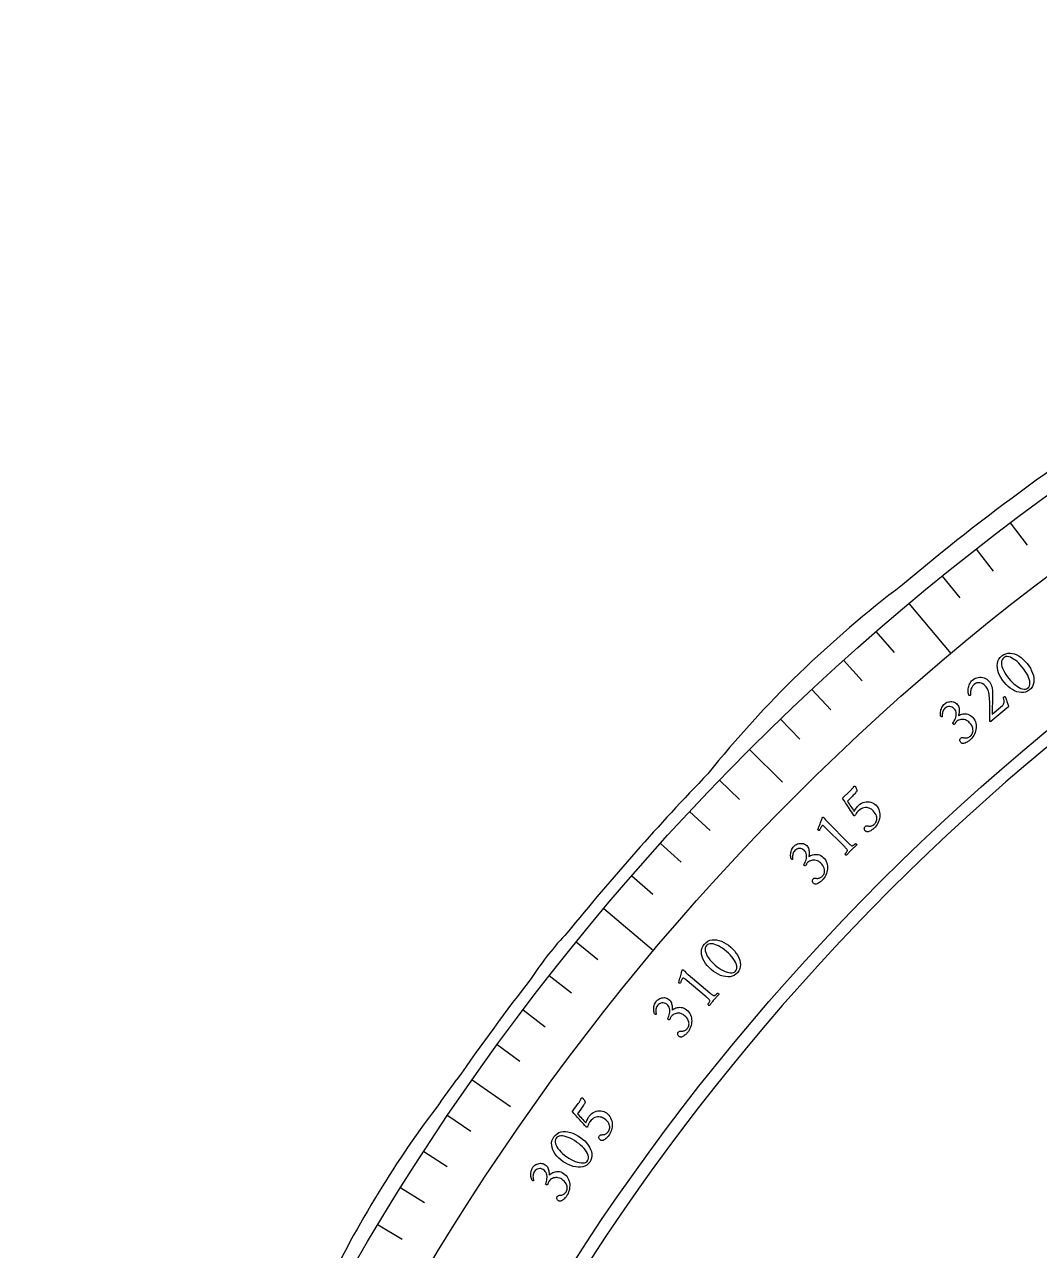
# Model space of a CAD drawing. Header units: millimetres. Extents: x -78 to 78, y -78 to 97.
# Drawn here: x -77.6 to -45.79, y 39.16 to 77.6 of the extents above; entities that cross this region are included whole.
import ezdxf

# ---------------------------------------------------------------- set-up
doc = ezdxf.new("R2010")
doc.units = ezdxf.units.MM
for name, color, linetype in [('CUT_INNER', 6, 'Continuous'), ('CUT_OUTER', 1, 'Continuous'), ('ENGRAVE', 7, 'Continuous'), ('ENGRAVE_FINE', 8, 'Continuous'), ('TEXT', 5, 'Continuous')]:
    doc.layers.add(name, color=color, linetype=linetype)

msp = doc.modelspace()

# ---------------------------------------------------------------- linework, layer by layer
at = {"layer": 'CUT_INNER'}
msp.add_arc((0.0001, -0.0002), 71.3699, 92.272579, 352.617363, dxfattribs=at)
at = {"layer": 'CUT_OUTER'}
msp.add_lwpolyline([(-64.5478, 43.8266), (-64.1507, 44.3693), (-64.046, 44.5209)], dxfattribs=at)
for centre, radius, start, end in [((-5.6789, 7.5871), 68.7144, 121.891587, 130.255719), ((-29.3209, 32.5361), 34.4502, 127.05957, 141.23297), ((-0.0532, 0.0463), 77.9295, 136.074867, 140.968677), ((-53.5251, 42.3886), 9.7589, 136.37229, 146.89272), ((-0.3647, 0.2602), 77.552, 142.268563, 145.199374), ((-38.6958, 23.9388), 32.6167, 142.42901, 154.67201)]:
    msp.add_arc(centre, radius, start, end, dxfattribs=at)
at = {"layer": 'ENGRAVE'}
for points in [[(-49.8817, 59.4467), (-48.5691, 57.8824)], [(-54.873, 54.873), (-53.8417, 53.8417)], [(-59.4467, 49.8817), (-57.8824, 48.5691)], [(-63.568, 44.5108), (-62.3732, 43.6742)]]:
    msp.add_lwpolyline(points, dxfattribs=at)
for radius in [77.6022, 75.5602, 71.7678]:
    msp.add_circle((0, 0), radius, dxfattribs=at)
at = {"layer": 'ENGRAVE_FINE'}
for points in [[(-46.7022, 61.9759), (-46.1755, 61.2769)], [(-47.7767, 61.1514), (-47.2379, 60.4617)], [(-48.8366, 60.3082), (-48.2859, 59.6281)], [(-50.9116, 58.5671), (-50.3375, 57.9066)], [(-51.926, 57.6697), (-51.3404, 57.0193)], [(-52.9246, 56.7547), (-52.3277, 56.1146)], [(-53.907, 55.8224), (-53.2991, 55.1928)], [(-55.8224, 53.907), (-55.1928, 53.2991)], [(-56.7547, 52.9246), (-56.1146, 52.3277)], [(-57.6697, 51.926), (-57.0193, 51.3404)], [(-58.5671, 50.9116), (-57.9066, 50.3375)], [(-60.3082, 48.8366), (-59.6281, 48.2859)], [(-61.1514, 47.7767), (-60.4617, 47.2379)], [(-61.9759, 46.7022), (-61.2769, 46.1755)], [(-62.7815, 45.6134), (-62.0735, 45.099)], [(-64.3351, 43.3946), (-63.6096, 42.9052)], [(-65.0827, 42.2652), (-64.3487, 41.7885)], [(-65.8104, 41.1229), (-65.0682, 40.6591)], [(-66.5181, 39.9681), (-65.7679, 39.5173)]]:
    msp.add_lwpolyline(points, dxfattribs=at)
at = {"layer": 'TEXT'}
for points in [[(-46.967, 57.802), (-46.9064, 57.8436), (-46.843, 57.8724), (-46.7768, 57.8882), (-46.708, 57.891), (-46.6378, 57.8824), (-46.5676, 57.8637), (-46.4976, 57.8348), (-46.4277, 57.796), (-46.3594, 57.7485), (-46.294, 57.6939), (-46.2316, 57.6322), (-46.1721, 57.5634), (-46.1179, 57.4904), (-46.0713, 57.4159), (-46.0324, 57.3401), (-46.001, 57.263), (-45.9781, 57.1862), (-45.9648, 57.1115), (-45.9609, 57.039), (-45.9665, 56.9686), (-45.9827, 56.9022), (-46.0106, 56.8415), (-46.0503, 56.7864), (-46.1017, 56.7371), (-46.159, 56.6981), (-46.2201, 56.6713), (-46.2849, 56.6567), (-46.3534, 56.6543), (-46.4239, 56.6628), (-46.4945, 56.6811), (-46.5652, 56.7091), (-46.6361, 56.7469), (-46.7056, 56.7931), (-46.7721, 56.8465), (-46.8356, 56.9072), (-46.896, 56.9752), (-46.9511, 57.0475), (-46.9986, 57.1214), (-47.0384, 57.1967), (-47.0705, 57.2737), (-47.0938, 57.3504), (-47.1073, 57.4252), (-47.1109, 57.498), (-47.1045, 57.5688), (-47.0874, 57.6358), (-47.0588, 57.697), (-47.0186, 57.7524), (-46.967, 57.802)], [(-46.9089, 57.748), (-46.9395, 57.7165), (-46.9612, 57.6791), (-46.974, 57.6357), (-46.9779, 57.5864), (-46.9735, 57.5326), (-46.9619, 57.4758), (-46.943, 57.416), (-46.9167, 57.3532), (-46.8839, 57.2888), (-46.8453, 57.2243), (-46.8008, 57.1595), (-46.7505, 57.0946), (-46.6973, 57.0332), (-46.643, 56.9772), (-46.5874, 56.9265), (-46.5307, 56.8813), (-46.4743, 56.8424), (-46.42, 56.8108), (-46.3676, 56.7866), (-46.3172, 56.7697), (-46.2703, 56.7612), (-46.2281, 56.7622), (-46.1906, 56.7727), (-46.1579, 56.7926), (-46.1258, 56.8255), (-46.1034, 56.8642), (-46.091, 56.9085), (-46.0883, 56.9586), (-46.0943, 57.013), (-46.1078, 57.0705), (-46.1288, 57.131), (-46.1572, 57.1946), (-46.1919, 57.2596), (-46.2316, 57.3245), (-46.2761, 57.3892), (-46.3257, 57.4539), (-46.3787, 57.5163), (-46.4324, 57.5727), (-46.4868, 57.6232), (-46.5419, 57.6677), (-46.5964, 57.7055), (-46.6493, 57.7359), (-46.7004, 57.7588), (-46.7499, 57.7744), (-46.7963, 57.7817), (-46.8383, 57.7797), (-46.8758, 57.7685), (-46.9089, 57.748)], [(-46.8641, 56.5318), (-46.8553, 56.5039), (-46.8456, 56.4745), (-46.835, 56.4436), (-46.8234, 56.4111), (-46.8115, 56.3785), (-46.8, 56.3472), (-46.7889, 56.3172), (-46.7781, 56.2885), (-46.7683, 56.2628), (-46.7603, 56.2416), (-46.7539, 56.2251), (-46.7493, 56.2132), (-47.3107, 55.7415), (-47.3149, 55.7413), (-47.3196, 55.7415), (-47.3249, 55.7421), (-47.3307, 55.7432), (-47.3362, 55.7446), (-47.3408, 55.7463), (-47.3444, 55.7484), (-47.347, 55.7507), (-47.3457, 55.8184), (-47.3446, 55.8872), (-47.3438, 55.9573), (-47.3431, 56.0285), (-47.3428, 56.0999), (-47.3432, 56.1705), (-47.3441, 56.2401), (-47.3456, 56.3088), (-47.3479, 56.3754), (-47.3509, 56.4383), (-47.3548, 56.4976), (-47.3596, 56.5534), (-47.3665, 56.6082), (-47.376, 56.657), (-47.3881, 56.6997), (-47.4027, 56.7364), (-47.4198, 56.7695), (-47.4392, 56.8018), (-47.4609, 56.8333), (-47.4849, 56.8638), (-47.5216, 56.9013), (-47.5621, 56.9301), (-47.6061, 56.9501), (-47.6539, 56.9614), (-47.7022, 56.9632), (-47.7481, 56.955), (-47.7915, 56.9368), (-47.8325, 56.9084), (-47.8628, 56.8799), (-47.8881, 56.8495), (-47.9083, 56.8174), (-47.9233, 56.7835), (-47.9343, 56.7493), (-47.9425, 56.7165), (-47.9478, 56.6851), (-47.9503, 56.655), (-47.9509, 56.6276), (-47.9508, 56.6045), (-47.9499, 56.5856), (-47.9483, 56.5709), (-47.954, 56.5672), (-47.9609, 56.5649), (-47.969, 56.5638), (-47.9785, 56.5639), (-47.9875, 56.5649), (-47.9946, 56.5663), (-47.9997, 56.5682), (-48.0028, 56.5705), (-48.0066, 56.5823), (-48.0104, 56.5986), (-48.0143, 56.6194), (-48.0181, 56.6447), (-48.021, 56.6734), (-48.022, 56.7043), (-48.0212, 56.7375), (-48.0184, 56.773), (-48.0134, 56.8097), (-48.0054, 56.8461), (-47.9947, 56.8825), (-47.9811, 56.9188), (-47.9639, 56.9539), (-47.9421, 56.9869), (-47.9158, 57.0178), (-47.8851, 57.0466), (-47.8441, 57.0768), (-47.8008, 57.1005), (-47.7552, 57.1177), (-47.7073, 57.1285), (-47.6588, 57.1333), (-47.6113, 57.1323), (-47.5648, 57.1257), (-47.5194, 57.1133), (-47.4765, 57.0957), (-47.4375, 57.073), (-47.4024, 57.0452), (-47.3712, 57.0125), (-47.3439, 56.9765), (-47.3207, 56.9389), (-47.3015, 56.8997), (-47.2863, 56.8589), (-47.2748, 56.8169), (-47.2664, 56.7741), (-47.2612, 56.7303), (-47.2591, 56.6857), (-47.2586, 56.6255), (-47.2587, 56.5628), (-47.2594, 56.4976), (-47.2606, 56.43), (-47.2621, 56.3622), (-47.2637, 56.2965), (-47.2653, 56.2328), (-47.2669, 56.1712), (-47.2685, 56.1137), (-47.2698, 56.0622), (-47.2708, 56.0169), (-47.2716, 55.9776), (-46.9486, 56.2488), (-46.9271, 56.27), (-46.911, 56.2932), (-46.9003, 56.3185), (-46.8951, 56.3459), (-46.8945, 56.3761), (-46.8978, 56.41), (-46.905, 56.4475), (-46.9161, 56.4887), (-46.9173, 56.4951), (-46.9161, 56.5015), (-46.9123, 56.5078), (-46.906, 56.5141), (-46.9029, 56.5163), (-46.8986, 56.5188), (-46.8931, 56.5216), (-46.8865, 56.5246), (-46.8796, 56.5275), (-46.8736, 56.5296), (-46.8684, 56.5311), (-46.8641, 56.5318)], [(-48.7545, 56.3053), (-48.7318, 56.3223), (-48.7055, 56.3373), (-48.6755, 56.3501), (-48.6419, 56.3609), (-48.6062, 56.3684), (-48.5698, 56.3715), (-48.5329, 56.3703), (-48.4953, 56.3648), (-48.4586, 56.354), (-48.4242, 56.3367), (-48.3922, 56.3132), (-48.3626, 56.2833), (-48.3427, 56.2567), (-48.3268, 56.2285), (-48.3151, 56.1985), (-48.3074, 56.1667), (-48.3031, 56.1343), (-48.3012, 56.1023), (-48.3019, 56.0706), (-48.305, 56.0393), (-48.3096, 56.0094), (-48.3146, 55.982), (-48.3202, 55.9571), (-48.3262, 55.9346), (-48.2983, 55.9501), (-48.267, 55.9633), (-48.2321, 55.9741), (-48.1938, 55.9825), (-48.1534, 55.9873), (-48.1124, 55.9874), (-48.0708, 55.9828), (-48.0286, 55.9734), (-47.9872, 55.9582), (-47.9479, 55.936), (-47.9106, 55.9067), (-47.8755, 55.8705), (-47.8431, 55.8281), (-47.8168, 55.784), (-47.7967, 55.7379), (-47.7826, 55.6901), (-47.7741, 55.6413), (-47.7706, 55.5926), (-47.7721, 55.5439), (-47.7785, 55.4951), (-47.7895, 55.4471), (-47.8046, 55.4003), (-47.8239, 55.3547), (-47.8472, 55.3105), (-47.8742, 55.2683), (-47.9041, 55.2287), (-47.9372, 55.1919), (-47.9733, 55.1578), (-47.9903, 55.144), (-48.0102, 55.1297), (-48.0331, 55.1147), (-48.0589, 55.0992), (-48.0861, 55.0846), (-48.1134, 55.0722), (-48.1408, 55.0622), (-48.1681, 55.0544), (-48.1747, 55.0545), (-48.1835, 55.0555), (-48.1946, 55.0574), (-48.2079, 55.0603), (-48.2216, 55.0644), (-48.2338, 55.0701), (-48.2446, 55.0775), (-48.254, 55.0866), (-48.2671, 55.1041), (-48.2762, 55.1222), (-48.2813, 55.1409), (-48.2824, 55.1603), (-48.28, 55.1789), (-48.2745, 55.1954), (-48.266, 55.2099), (-48.2544, 55.2224), (-48.2375, 55.2344), (-48.2196, 55.2416), (-48.2006, 55.2442), (-48.1805, 55.242), (-48.1603, 55.2379), (-48.1405, 55.2346), (-48.1213, 55.2321), (-48.1026, 55.2304), (-48.0813, 55.2302), (-48.0604, 55.2328), (-48.0399, 55.238), (-48.0198, 55.246), (-48.0004, 55.2559), (-47.9821, 55.2668), (-47.9649, 55.2788), (-47.9488, 55.2918), (-47.9287, 55.3118), (-47.9111, 55.3349), (-47.8959, 55.3611), (-47.8833, 55.3904), (-47.8744, 55.4224), (-47.8706, 55.4568), (-47.872, 55.4936), (-47.8785, 55.5328), (-47.8913, 55.574), (-47.9119, 55.6167), (-47.9402, 55.6608), (-47.9762, 55.7063), (-48.0057, 55.7368), (-48.0372, 55.7621), (-48.0708, 55.7823), (-48.1064, 55.7972), (-48.143, 55.8073), (-48.1795, 55.813), (-48.2161, 55.8141), (-48.2525, 55.8108), (-48.2877, 55.8031), (-48.3204, 55.791), (-48.3506, 55.7745), (-48.3784, 55.7537), (-48.3912, 55.7417), (-48.4033, 55.7285), (-48.4145, 55.7142), (-48.425, 55.6988), (-48.4345, 55.6838), (-48.443, 55.6708), (-48.4506, 55.6598), (-48.4571, 55.6507), (-48.4674, 55.6538), (-48.477, 55.6586), (-48.486, 55.6651), (-48.4942, 55.6733), (-48.4986, 55.6788), (-48.502, 55.6839), (-48.5042, 55.6885), (-48.5052, 55.6926), (-48.4806, 55.7286), (-48.4585, 55.7658), (-48.4387, 55.8041), (-48.4214, 55.8435), (-48.4076, 55.8833), (-48.3984, 55.9229), (-48.3939, 55.9623), (-48.394, 56.0013), (-48.3999, 56.0398), (-48.4127, 56.0771), (-48.4323, 56.1134), (-48.4588, 56.1486), (-48.4882, 56.1771), (-48.521, 56.198), (-48.5571, 56.2113), (-48.5965, 56.2171), (-48.6368, 56.215), (-48.6756, 56.2049), (-48.7129, 56.1866), (-48.7487, 56.1603), (-48.7723, 56.1371), (-48.7918, 56.1123), (-48.8069, 56.0861), (-48.8178, 56.0582), (-48.8255, 56.0304), (-48.831, 56.0041), (-48.8343, 55.9793), (-48.8355, 55.956), (-48.8357, 55.9355), (-48.8362, 55.9188), (-48.8371, 55.906), (-48.8382, 55.8972), (-48.8421, 55.895), (-48.8473, 55.8943), (-48.8538, 55.895), (-48.8615, 55.8971), (-48.8694, 55.9003), (-48.8765, 55.9042), (-48.8828, 55.9089), (-48.8882, 55.9143), (-48.8913, 55.9447), (-48.8923, 55.9763), (-48.8912, 56.0091), (-48.8881, 56.0432), (-48.8826, 56.0779), (-48.8742, 56.1125), (-48.863, 56.1471), (-48.849, 56.1815), (-48.8315, 56.215), (-48.8099, 56.2469), (-48.7843, 56.2769), (-48.7545, 56.3053)], [(-51.4617, 53.1126), (-51.4152, 53.1527), (-51.3673, 53.1842), (-51.3178, 53.2073), (-51.2669, 53.222), (-51.2158, 53.2292), (-51.1658, 53.2303), (-51.1169, 53.2252), (-51.0692, 53.2138), (-51.0239, 53.1971), (-50.9825, 53.1757), (-50.945, 53.1496), (-50.9114, 53.1188), (-50.8767, 53.0784), (-50.848, 53.0357), (-50.8253, 52.9909), (-50.8086, 52.9439), (-50.7974, 52.8957), (-50.7911, 52.8472), (-50.7899, 52.7985), (-50.7936, 52.7494), (-50.8019, 52.7008), (-50.8144, 52.6533), (-50.8311, 52.6068), (-50.8519, 52.5613), (-50.8765, 52.5176), (-50.9042, 52.4765), (-50.9352, 52.4379), (-50.9693, 52.4018), (-50.9855, 52.3871), (-51.0046, 52.3716), (-51.0266, 52.3555), (-51.0515, 52.3385), (-51.0779, 52.3224), (-51.1045, 52.3085), (-51.1312, 52.297), (-51.1581, 52.2877), (-51.1647, 52.2874), (-51.1735, 52.2879), (-51.1846, 52.2893), (-51.1981, 52.2913), (-51.212, 52.2947), (-51.2246, 52.2998), (-51.2358, 52.3065), (-51.2456, 52.315), (-51.2597, 52.3318), (-51.2698, 52.3494), (-51.2759, 52.3678), (-51.2781, 52.387), (-51.2767, 52.4058), (-51.2722, 52.4226), (-51.2645, 52.4376), (-51.2536, 52.4507), (-51.2374, 52.4636), (-51.2199, 52.4718), (-51.201, 52.4754), (-51.1809, 52.4744), (-51.1605, 52.4714), (-51.1406, 52.4692), (-51.1212, 52.4677), (-51.1025, 52.4671), (-51.0812, 52.4681), (-51.0605, 52.4718), (-51.0403, 52.4782), (-51.0206, 52.4873), (-51.0018, 52.4983), (-50.9842, 52.5102), (-50.9677, 52.5231), (-50.9523, 52.537), (-50.9334, 52.5581), (-50.9171, 52.5821), (-50.9034, 52.6091), (-50.8924, 52.639), (-50.8853, 52.6715), (-50.8835, 52.706), (-50.8869, 52.7427), (-50.8955, 52.7815), (-50.9107, 52.822), (-50.9336, 52.8634), (-50.9643, 52.9059), (-51.0028, 52.9493), (-51.028, 52.9725), (-51.0567, 52.9932), (-51.089, 53.0114), (-51.1248, 53.0272), (-51.1632, 53.039), (-51.2034, 53.0453), (-51.2453, 53.0461), (-51.289, 53.0414), (-51.3336, 53.0295), (-51.3783, 53.0085), (-51.423, 52.9785), (-51.4678, 52.9395), (-51.481, 52.9258), (-51.4955, 52.9091), (-51.5114, 52.8894), (-51.5285, 52.8667), (-51.5446, 52.8439), (-51.5575, 52.8236), (-51.5672, 52.8058), (-51.5736, 52.7907), (-51.5763, 52.7889), (-51.5798, 52.788), (-51.5841, 52.7882), (-51.5891, 52.7893), (-51.5943, 52.7912), (-51.5991, 52.7936), (-51.6035, 52.7967), (-51.6075, 52.8003), (-51.6408, 52.8516), (-51.6741, 52.903), (-51.7074, 52.9543), (-51.7406, 53.0057), (-51.7733, 53.0562), (-51.8048, 53.1049), (-51.8352, 53.152), (-51.8645, 53.1972), (-51.8919, 53.2395), (-51.9169, 53.2775), (-51.9394, 53.3112), (-51.9595, 53.3407), (-51.7311, 53.5622), (-51.7153, 53.5778), (-51.6997, 53.594), (-51.6842, 53.6108), (-51.669, 53.6282), (-51.6545, 53.6453), (-51.6415, 53.6611), (-51.6301, 53.6756), (-51.62, 53.6889), (-51.6119, 53.7), (-51.6062, 53.708), (-51.6027, 53.7127), (-51.6015, 53.7143), (-51.5955, 53.7157), (-51.59, 53.7171), (-51.585, 53.7183), (-51.5804, 53.7195), (-51.5763, 53.72), (-51.5725, 53.7195), (-51.569, 53.718), (-51.5658, 53.7154), (-51.563, 53.7117), (-51.559, 53.7056), (-51.554, 53.6969), (-51.5479, 53.6856), (-51.5413, 53.6726), (-51.5349, 53.6585), (-51.5285, 53.6433), (-51.5223, 53.6271), (-51.5168, 53.6105), (-51.5125, 53.5941), (-51.5094, 53.5782), (-51.5076, 53.5625), (-51.5228, 53.5449), (-51.5396, 53.5257), (-51.5579, 53.505), (-51.5778, 53.4828), (-51.5997, 53.459), (-51.6239, 53.4337), (-51.6505, 53.4069), (-51.6794, 53.3785), (-51.8092, 53.2526), (-51.7826, 53.2112), (-51.7557, 53.1696), (-51.7283, 53.1278), (-51.7006, 53.0859), (-51.6731, 53.0442), (-51.6466, 53.0033), (-51.621, 52.9632), (-51.5964, 52.9239), (-51.5853, 52.9464), (-51.5713, 52.9708), (-51.5543, 52.9971), (-51.5344, 53.0253), (-51.5138, 53.0526), (-51.4948, 53.0763), (-51.4775, 53.0963), (-51.4617, 53.1126)], [(-51.911, 51.8341), (-52.5208, 52.4429), (-52.5362, 52.4574), (-52.5499, 52.4685), (-52.5621, 52.4762), (-52.5726, 52.4806), (-52.5821, 52.4818), (-52.5914, 52.4803), (-52.6003, 52.4759), (-52.609, 52.4687), (-52.618, 52.4583), (-52.6279, 52.444), (-52.6387, 52.4259), (-52.6504, 52.4041), (-52.6616, 52.3817), (-52.6712, 52.3619), (-52.6791, 52.3447), (-52.6854, 52.3302), (-52.6972, 52.3297), (-52.7079, 52.3315), (-52.7174, 52.3357), (-52.7257, 52.3422), (-52.7258, 52.3423), (-52.7261, 52.3426), (-52.7266, 52.3431), (-52.7272, 52.3438), (-52.7299, 52.3467), (-52.7315, 52.3495), (-52.7322, 52.3521), (-52.7319, 52.3546), (-52.7149, 52.3996), (-52.6983, 52.4444), (-52.6821, 52.4891), (-52.6662, 52.5335), (-52.6511, 52.5759), (-52.6372, 52.6146), (-52.6246, 52.6494), (-52.6133, 52.6805), (-52.6039, 52.7061), (-52.5969, 52.7246), (-52.5924, 52.7361), (-52.5904, 52.7404), (-52.5872, 52.7435), (-52.583, 52.7465), (-52.5783, 52.7478), (-52.5729, 52.7474), (-52.567, 52.7452), (-52.5611, 52.7422), (-52.5558, 52.7394), (-52.5511, 52.7368), (-52.5469, 52.7344), (-52.545, 52.7316), (-52.5391, 52.7234), (-52.5292, 52.7096), (-52.5155, 52.6903), (-52.4974, 52.6667), (-52.4745, 52.6398), (-52.447, 52.6099), (-52.4147, 52.5767), (-51.7925, 51.9525), (-51.7758, 51.9359), (-51.7595, 51.9199), (-51.7438, 51.9046), (-51.7285, 51.89), (-51.7139, 51.8767), (-51.6999, 51.8654), (-51.6865, 51.8562), (-51.6739, 51.849), (-51.6675, 51.8478), (-51.6592, 51.8489), (-51.6491, 51.8523), (-51.6369, 51.858), (-51.624, 51.8653), (-51.6112, 51.8733), (-51.5986, 51.8821), (-51.5861, 51.8917), (-51.5748, 51.9009), (-51.5654, 51.9089), (-51.5578, 51.9154), (-51.5523, 51.9207), (-51.5465, 51.9191), (-51.5402, 51.9158), (-51.5331, 51.9109), (-51.5254, 51.9044), (-51.5183, 51.8972), (-51.5133, 51.8903), (-51.5102, 51.8837), (-51.5092, 51.8774), (-51.5333, 51.8564), (-51.5563, 51.8363), (-51.5783, 51.817), (-51.5992, 51.7986), (-51.6198, 51.7801), (-51.6409, 51.7606), (-51.6624, 51.7399), (-51.6845, 51.7182), (-51.7053, 51.6971), (-51.7249, 51.6766), (-51.7433, 51.6568), (-51.7603, 51.6376), (-51.7774, 51.6181), (-51.7957, 51.5971), (-51.8153, 51.5747), (-51.8361, 51.5508), (-51.8424, 51.5518), (-51.849, 51.5548), (-51.8559, 51.5599), (-51.8631, 51.5669), (-51.8696, 51.5747), (-51.8745, 51.5817), (-51.8778, 51.5881), (-51.8794, 51.5938), (-51.8741, 51.5994), (-51.8675, 51.6069), (-51.8596, 51.6164), (-51.8503, 51.6277), (-51.8407, 51.6401), (-51.832, 51.6527), (-51.8239, 51.6655), (-51.8167, 51.6785), (-51.811, 51.6905), (-51.8079, 51.7004), (-51.8072, 51.7082), (-51.8091, 51.7139), (-51.8162, 51.7266), (-51.8253, 51.74), (-51.8363, 51.7543), (-51.8493, 51.7693), (-51.8635, 51.7849), (-51.8786, 51.8009), (-51.8944, 51.8173), (-51.911, 51.8341)], [(-53.4764, 51.8418), (-53.4552, 51.8608), (-53.4303, 51.8779), (-53.4015, 51.8933), (-53.369, 51.907), (-53.3341, 51.9175), (-53.2981, 51.9239), (-53.2612, 51.9259), (-53.2233, 51.9237), (-53.1857, 51.9161), (-53.15, 51.9019), (-53.1161, 51.8812), (-53.084, 51.854), (-53.0618, 51.8293), (-53.0435, 51.8025), (-53.0292, 51.7737), (-53.0189, 51.7427), (-53.0117, 51.7108), (-53.0071, 51.679), (-53.0049, 51.6474), (-53.0053, 51.616), (-53.0073, 51.5858), (-53.0099, 51.5581), (-53.0133, 51.5327), (-53.0173, 51.5098), (-52.9909, 51.5278), (-52.9608, 51.5436), (-52.9271, 51.5574), (-52.8896, 51.5691), (-52.8498, 51.5774), (-52.8089, 51.5811), (-52.7671, 51.5801), (-52.7242, 51.5745), (-52.6817, 51.5629), (-52.6405, 51.5442), (-52.6009, 51.5183), (-52.5628, 51.4853), (-52.5268, 51.4459), (-52.4968, 51.4042), (-52.4727, 51.3601), (-52.4545, 51.3137), (-52.4418, 51.2658), (-52.434, 51.2176), (-52.4312, 51.1689), (-52.4334, 51.1198), (-52.4402, 51.0709), (-52.4512, 51.023), (-52.4664, 50.976), (-52.4858, 50.9299), (-52.5089, 50.8854), (-52.5353, 50.8435), (-52.5651, 50.8039), (-52.5981, 50.7668), (-52.6138, 50.7516), (-52.6324, 50.7355), (-52.6539, 50.7186), (-52.6782, 50.7009), (-52.7041, 50.684), (-52.7302, 50.6693), (-52.7566, 50.6569), (-52.7832, 50.6468), (-52.7897, 50.6463), (-52.7985, 50.6465), (-52.8097, 50.6475), (-52.8232, 50.6491), (-52.8373, 50.6521), (-52.85, 50.6567), (-52.8614, 50.6631), (-52.8715, 50.6713), (-52.8861, 50.6876), (-52.8967, 50.7049), (-52.9034, 50.7231), (-52.9062, 50.7423), (-52.9054, 50.761), (-52.9014, 50.778), (-52.8942, 50.7932), (-52.8837, 50.8066), (-52.8679, 50.82), (-52.8507, 50.8288), (-52.832, 50.833), (-52.8119, 50.8326), (-52.7913, 50.8303), (-52.7713, 50.8287), (-52.752, 50.8278), (-52.7332, 50.8278), (-52.712, 50.8295), (-52.6914, 50.8338), (-52.6714, 50.8409), (-52.6521, 50.8506), (-52.6336, 50.8622), (-52.6164, 50.8746), (-52.6002, 50.888), (-52.5853, 50.9024), (-52.5671, 50.9241), (-52.5515, 50.9486), (-52.5387, 50.976), (-52.5286, 51.0063), (-52.5226, 51.0389), (-52.5219, 51.0735), (-52.5264, 51.1101), (-52.5363, 51.1486), (-52.5527, 51.1886), (-52.5769, 51.2292), (-52.6089, 51.2707), (-52.6488, 51.313), (-52.6808, 51.3408), (-52.7144, 51.3632), (-52.7496, 51.3803), (-52.7864, 51.3921), (-52.8237, 51.399), (-52.8606, 51.4014), (-52.8971, 51.3994), (-52.9331, 51.3929), (-52.9675, 51.3822), (-52.9991, 51.3673), (-53.0277, 51.3483), (-53.0535, 51.3251), (-53.0653, 51.312), (-53.0761, 51.2979), (-53.0861, 51.2826), (-53.0952, 51.2664), (-53.1034, 51.2506), (-53.1107, 51.2369), (-53.1173, 51.2252), (-53.1229, 51.2156), (-53.1335, 51.2178), (-53.1435, 51.2217), (-53.153, 51.2274), (-53.1619, 51.2349), (-53.1668, 51.24), (-53.1706, 51.2448), (-53.1731, 51.2492), (-53.1746, 51.2532), (-53.1532, 51.2912), (-53.1344, 51.3302), (-53.1181, 51.37), (-53.1042, 51.4108), (-53.0939, 51.4517), (-53.0882, 51.4919), (-53.0872, 51.5315), (-53.0907, 51.5704), (-53.0999, 51.6082), (-53.1159, 51.6443), (-53.1386, 51.6787), (-53.1681, 51.7115), (-53.1999, 51.7373), (-53.2343, 51.7552), (-53.2714, 51.7654), (-53.3112, 51.7677), (-53.3512, 51.7621), (-53.3889, 51.7486), (-53.4245, 51.7272), (-53.4578, 51.6979), (-53.4794, 51.6727), (-53.4966, 51.6463), (-53.5094, 51.6188), (-53.5178, 51.5902), (-53.523, 51.5618), (-53.5262, 51.5351), (-53.5274, 51.5101), (-53.5265, 51.4868), (-53.525, 51.4663), (-53.524, 51.4497), (-53.5237, 51.4369), (-53.5241, 51.4279), (-53.5278, 51.4254), (-53.533, 51.4242), (-53.5394, 51.4244), (-53.5473, 51.4258), (-53.5555, 51.4283), (-53.5629, 51.4316), (-53.5696, 51.4357), (-53.5754, 51.4406), (-53.5811, 51.4706), (-53.5849, 51.502), (-53.5867, 51.5349), (-53.5866, 51.5691), (-53.5841, 51.6041), (-53.5788, 51.6393), (-53.5706, 51.6747), (-53.5596, 51.7102), (-53.5451, 51.7452), (-53.5264, 51.7788), (-53.5035, 51.811), (-53.4764, 51.8418)], [(-56.2906, 48.7682), (-56.2382, 48.8197), (-56.1808, 48.859), (-56.1184, 48.886), (-56.051, 48.9008), (-55.9804, 48.9045), (-55.9081, 48.8982), (-55.8342, 48.882), (-55.7586, 48.8558), (-55.683, 48.8209), (-55.6091, 48.7785), (-55.5369, 48.7286), (-55.4664, 48.6712), (-55.4004, 48.6087), (-55.3416, 48.5435), (-55.29, 48.4756), (-55.2457, 48.405), (-55.2099, 48.3334), (-55.1838, 48.2622), (-55.1674, 48.1914), (-55.1607, 48.1211), (-55.1651, 48.0529), (-55.1821, 47.9882), (-55.2115, 47.9272), (-55.2536, 47.8697), (-55.3033, 47.8213), (-55.3588, 47.7843), (-55.42, 47.7586), (-55.4871, 47.7444), (-55.558, 47.7406), (-55.6307, 47.7463), (-55.7052, 47.7616), (-55.7816, 47.7865), (-55.8581, 47.8199), (-55.9328, 47.861), (-56.0059, 47.9097), (-56.0772, 47.9662), (-56.144, 48.0278), (-56.2036, 48.0923), (-56.2559, 48.1597), (-56.3009, 48.2299), (-56.3372, 48.3014), (-56.3634, 48.3727), (-56.3796, 48.4437), (-56.3856, 48.5146), (-56.3804, 48.5835), (-56.3629, 48.6488), (-56.3329, 48.7103), (-56.2906, 48.7682)], [(-56.224, 48.7251), (-56.2488, 48.6887), (-56.2637, 48.6481), (-56.2687, 48.6031), (-56.2639, 48.5539), (-56.2503, 48.5017), (-56.229, 48.4478), (-56.2, 48.3922), (-56.1633, 48.3349), (-56.1197, 48.2772), (-56.0705, 48.2203), (-56.0154, 48.1643), (-55.9546, 48.1091), (-55.8916, 48.0578), (-55.8284, 48.0121), (-55.7649, 47.9719), (-55.7011, 47.9372), (-55.6389, 47.9086), (-55.5798, 47.887), (-55.5241, 47.8722), (-55.4715, 47.8644), (-55.4238, 47.8642), (-55.3824, 47.8725), (-55.3473, 47.8892), (-55.3186, 47.9145), (-55.2927, 47.9526), (-55.2774, 47.9945), (-55.2728, 48.0403), (-55.2789, 48.0901), (-55.2942, 48.1426), (-55.3175, 48.1969), (-55.3486, 48.2529), (-55.3877, 48.3105), (-55.4332, 48.3685), (-55.4835, 48.4256), (-55.5386, 48.4816), (-55.5987, 48.5366), (-55.6617, 48.5889), (-55.7244, 48.6351), (-55.7867, 48.6754), (-55.8487, 48.7096), (-55.9089, 48.7374), (-55.9663, 48.7582), (-56.0206, 48.7719), (-56.0721, 48.7787), (-56.119, 48.7778), (-56.16, 48.7685), (-56.195, 48.7509), (-56.224, 48.7251)], [(-56.2311, 47.1125), (-56.8916, 47.6659), (-56.9082, 47.679), (-56.9229, 47.6888), (-56.9356, 47.6955), (-56.9465, 47.6989), (-56.9561, 47.6993), (-56.9652, 47.6969), (-56.9738, 47.6918), (-56.9818, 47.6839), (-56.9899, 47.6727), (-56.9985, 47.6576), (-57.0076, 47.6387), (-57.0173, 47.6159), (-57.0266, 47.5926), (-57.0344, 47.572), (-57.0408, 47.5542), (-57.0458, 47.5392), (-57.0575, 47.5377), (-57.0683, 47.5386), (-57.0781, 47.5419), (-57.087, 47.5477), (-57.0871, 47.5478), (-57.0874, 47.548), (-57.0879, 47.5485), (-57.0887, 47.5491), (-57.0915, 47.5518), (-57.0934, 47.5545), (-57.0943, 47.557), (-57.0942, 47.5595), (-57.0812, 47.6058), (-57.0686, 47.6519), (-57.0563, 47.6978), (-57.0443, 47.7434), (-57.033, 47.787), (-57.0226, 47.8267), (-57.0131, 47.8625), (-57.0045, 47.8945), (-56.9973, 47.9208), (-56.992, 47.9399), (-56.9885, 47.9516), (-56.9869, 47.9561), (-56.984, 47.9595), (-56.9801, 47.9629), (-56.9755, 47.9646), (-56.9701, 47.9646), (-56.964, 47.9629), (-56.9579, 47.9605), (-56.9524, 47.9582), (-56.9474, 47.956), (-56.9431, 47.9539), (-56.9409, 47.9514), (-56.9343, 47.9436), (-56.9233, 47.9308), (-56.9079, 47.9128), (-56.8878, 47.8908), (-56.8627, 47.8661), (-56.8326, 47.8386), (-56.7976, 47.8084), (-56.1233, 47.2408), (-56.1052, 47.2257), (-56.0877, 47.2112), (-56.0707, 47.1973), (-56.0542, 47.1841), (-56.0384, 47.1721), (-56.0235, 47.1621), (-56.0094, 47.1541), (-55.9962, 47.148), (-55.9897, 47.1474), (-55.9816, 47.1492), (-55.9717, 47.1535), (-55.9602, 47.1603), (-55.9479, 47.1686), (-55.9358, 47.1777), (-55.924, 47.1876), (-55.9125, 47.1982), (-55.902, 47.2084), (-55.8933, 47.2171), (-55.8864, 47.2243), (-55.8813, 47.2301), (-55.8754, 47.2289), (-55.8688, 47.2262), (-55.8613, 47.222), (-55.8531, 47.2161), (-55.8454, 47.2096), (-55.8398, 47.2031), (-55.8362, 47.1968), (-55.8346, 47.1906), (-55.8568, 47.1677), (-55.878, 47.1456), (-55.8982, 47.1245), (-55.9174, 47.1044), (-55.9363, 47.0841), (-55.9556, 47.0628), (-55.9753, 47.0403), (-55.9953, 47.0168), (-56.0143, 46.9939), (-56.032, 46.9718), (-56.0485, 46.9505), (-56.0639, 46.9299), (-56.0792, 46.909), (-56.0956, 46.8865), (-56.1131, 46.8624), (-56.1318, 46.8368), (-56.1381, 46.8373), (-56.145, 46.8397), (-56.1523, 46.8441), (-56.1601, 46.8505), (-56.1673, 46.8577), (-56.1728, 46.8643), (-56.1766, 46.8704), (-56.1787, 46.8759), (-56.1739, 46.8819), (-56.168, 46.89), (-56.1609, 46.9001), (-56.1527, 46.9122), (-56.1442, 46.9254), (-56.1365, 46.9387), (-56.1297, 46.9521), (-56.1236, 46.9657), (-56.119, 46.9782), (-56.1167, 46.9883), (-56.1168, 46.9961), (-56.1191, 47.0016), (-56.1273, 47.0136), (-56.1376, 47.0263), (-56.1498, 47.0395), (-56.164, 47.0534), (-56.1795, 47.0677), (-56.1959, 47.0823), (-56.2131, 47.0972), (-56.2311, 47.1125)], [(-57.7912, 46.9838), (-57.7718, 47.0045), (-57.7484, 47.0238), (-57.7211, 47.0416), (-57.6899, 47.058), (-57.656, 47.0716), (-57.6208, 47.081), (-57.5842, 47.0863), (-57.5462, 47.0874), (-57.5081, 47.0831), (-57.4713, 47.0721), (-57.4357, 47.0544), (-57.4014, 47.0301), (-57.3771, 47.0075), (-57.3566, 46.9824), (-57.3398, 46.9549), (-57.3268, 46.9249), (-57.3169, 46.8938), (-57.3095, 46.8625), (-57.3046, 46.8312), (-57.3022, 46.7999), (-57.3016, 46.7697), (-57.3018, 46.7418), (-57.3029, 46.7162), (-57.3049, 46.693), (-57.2802, 46.7132), (-57.2516, 46.7316), (-57.2192, 46.7483), (-57.1829, 46.7632), (-57.1439, 46.775), (-57.1036, 46.7822), (-57.0618, 46.7849), (-57.0186, 46.783), (-56.9752, 46.7752), (-56.9326, 46.7601), (-56.8909, 46.7378), (-56.85, 46.7082), (-56.8107, 46.6721), (-56.7772, 46.6332), (-56.7493, 46.5914), (-56.7272, 46.5467), (-56.7103, 46.5001), (-56.6984, 46.4527), (-56.6914, 46.4045), (-56.6893, 46.3554), (-56.6918, 46.3061), (-56.6985, 46.2574), (-56.7096, 46.2093), (-56.7249, 46.1616), (-56.7441, 46.1153), (-56.7667, 46.0712), (-56.7929, 46.0292), (-56.8225, 45.9894), (-56.8369, 45.9728), (-56.854, 45.9552), (-56.8739, 45.9365), (-56.8966, 45.9168), (-56.9209, 45.8976), (-56.9457, 45.8807), (-56.9708, 45.8661), (-56.9965, 45.8537), (-57.0029, 45.8526), (-57.0118, 45.8521), (-57.023, 45.8521), (-57.0366, 45.8526), (-57.0508, 45.8542), (-57.0639, 45.8578), (-57.0758, 45.8632), (-57.0866, 45.8704), (-57.1025, 45.8854), (-57.1146, 45.9017), (-57.1229, 45.9193), (-57.1274, 45.9381), (-57.1282, 45.9568), (-57.1257, 45.9741), (-57.1198, 45.9899), (-57.1106, 46.0042), (-57.096, 46.0189), (-57.0796, 46.0292), (-57.0613, 46.035), (-57.0413, 46.0363), (-57.0206, 46.0358), (-57.0005, 46.0359), (-56.9812, 46.0368), (-56.9625, 46.0384), (-56.9415, 46.0419), (-56.9213, 46.048), (-56.902, 46.0568), (-56.8836, 46.0682), (-56.8663, 46.0813), (-56.8501, 46.0952), (-56.8353, 46.11), (-56.8216, 46.1256), (-56.8053, 46.1488), (-56.792, 46.1746), (-56.7816, 46.203), (-56.7743, 46.234), (-56.7711, 46.2671), (-56.7733, 46.3016), (-56.7811, 46.3376), (-56.7943, 46.3752), (-56.8141, 46.4135), (-56.8418, 46.4519), (-56.8773, 46.4904), (-56.9206, 46.5291), (-56.955, 46.554), (-56.9904, 46.5734), (-57.027, 46.5874), (-57.0646, 46.5959), (-57.1024, 46.5995), (-57.1394, 46.5987), (-57.1756, 46.5935), (-57.2109, 46.584), (-57.2442, 46.5702), (-57.2743, 46.5526), (-57.3012, 46.5312), (-57.3249, 46.5059), (-57.3355, 46.4918), (-57.3451, 46.4768), (-57.3537, 46.4607), (-57.3613, 46.4437), (-57.3681, 46.4273), (-57.3742, 46.413), (-57.3797, 46.4008), (-57.3845, 46.3907), (-57.3952, 46.392), (-57.4056, 46.3951), (-57.4155, 46.3999), (-57.425, 46.4066), (-57.4304, 46.4112), (-57.4345, 46.4156), (-57.4375, 46.4198), (-57.4392, 46.4237), (-57.4213, 46.4634), (-57.4059, 46.5039), (-57.3931, 46.545), (-57.3829, 46.5868), (-57.3762, 46.6285), (-57.374, 46.669), (-57.3764, 46.7086), (-57.3833, 46.747), (-57.3958, 46.7838), (-57.4149, 46.8184), (-57.4405, 46.8507), (-57.4727, 46.8808), (-57.5066, 46.9037), (-57.5425, 46.9186), (-57.5804, 46.9255), (-57.6202, 46.9243), (-57.6595, 46.9153), (-57.696, 46.8986), (-57.7295, 46.8741), (-57.7602, 46.842), (-57.7795, 46.815), (-57.7943, 46.7873), (-57.8047, 46.7588), (-57.8106, 46.7295), (-57.8133, 46.7007), (-57.8141, 46.6739), (-57.8131, 46.6489), (-57.8102, 46.6257), (-57.8069, 46.6055), (-57.8045, 46.5889), (-57.8031, 46.5762), (-57.8027, 46.5673), (-57.8062, 46.5645), (-57.8112, 46.5629), (-57.8176, 46.5624), (-57.8256, 46.5632), (-57.834, 46.565), (-57.8416, 46.5676), (-57.8486, 46.5711), (-57.8549, 46.5755), (-57.8632, 46.6049), (-57.8697, 46.6358), (-57.8744, 46.6684), (-57.8772, 46.7025), (-57.8778, 46.7376), (-57.8756, 46.7731), (-57.8705, 46.8091), (-57.8627, 46.8454), (-57.8513, 46.8815), (-57.8355, 46.9166), (-57.8155, 46.9507), (-57.7912, 46.9838)], [(-59.9028, 43.3695), (-59.864, 43.417), (-59.8222, 43.4564), (-59.7775, 43.4878), (-59.7299, 43.511), (-59.6809, 43.527), (-59.6318, 43.5368), (-59.5828, 43.5402), (-59.5338, 43.5373), (-59.4863, 43.5287), (-59.4418, 43.5148), (-59.4004, 43.4956), (-59.3619, 43.4712), (-59.3207, 43.4373), (-59.285, 43.4003), (-59.2549, 43.3601), (-59.2303, 43.3167), (-59.2109, 43.2712), (-59.1963, 43.2245), (-59.1866, 43.1768), (-59.1818, 43.1278), (-59.1815, 43.0785), (-59.1856, 43.0295), (-59.1939, 42.9808), (-59.2066, 42.9324), (-59.2231, 42.8851), (-59.2433, 42.8398), (-59.2671, 42.7964), (-59.2945, 42.755), (-59.3079, 42.7377), (-59.324, 42.7191), (-59.3428, 42.6994), (-59.3644, 42.6784), (-59.3876, 42.6579), (-59.4114, 42.6397), (-59.4357, 42.6236), (-59.4606, 42.6099), (-59.467, 42.6084), (-59.4758, 42.6074), (-59.487, 42.6067), (-59.5006, 42.6065), (-59.5149, 42.6074), (-59.5281, 42.6102), (-59.5403, 42.6149), (-59.5515, 42.6215), (-59.5682, 42.6356), (-59.5812, 42.6512), (-59.5905, 42.6683), (-59.596, 42.6868), (-59.5979, 42.7055), (-59.5963, 42.7229), (-59.5913, 42.7389), (-59.5829, 42.7537), (-59.5692, 42.7692), (-59.5533, 42.7804), (-59.5354, 42.7872), (-59.5155, 42.7897), (-59.4948, 42.7903), (-59.4748, 42.7916), (-59.4555, 42.7935), (-59.4369, 42.7961), (-59.4161, 42.8008), (-59.3964, 42.8081), (-59.3776, 42.8179), (-59.3599, 42.8303), (-59.3432, 42.8443), (-59.3279, 42.8591), (-59.3139, 42.8747), (-59.3012, 42.891), (-59.2862, 42.9151), (-59.2743, 42.9416), (-59.2655, 42.9706), (-59.2599, 43.0019), (-59.2585, 43.0351), (-59.2627, 43.0695), (-59.2725, 43.105), (-59.2877, 43.1418), (-59.3097, 43.1789), (-59.3394, 43.2158), (-59.377, 43.2522), (-59.4225, 43.2884), (-59.4513, 43.3068), (-59.4832, 43.3222), (-59.5182, 43.3345), (-59.5561, 43.3438), (-59.596, 43.3488), (-59.6367, 43.348), (-59.6782, 43.3415), (-59.7204, 43.3293), (-59.7622, 43.3098), (-59.8026, 43.2814), (-59.8414, 43.2441), (-59.8787, 43.1979), (-59.8894, 43.1821), (-59.9008, 43.1632), (-59.9129, 43.141), (-59.9258, 43.1157), (-59.9378, 43.0904), (-59.9469, 43.0682), (-59.9534, 43.0491), (-59.9571, 43.033), (-59.9595, 43.0308), (-59.9628, 43.0293), (-59.967, 43.0287), (-59.9721, 43.029), (-59.9775, 43.0299), (-59.9827, 43.0315), (-59.9875, 43.0337), (-59.9921, 43.0366), (-60.0338, 43.0814), (-60.0755, 43.1261), (-60.1172, 43.1709), (-60.1589, 43.2157), (-60.1999, 43.2598), (-60.2394, 43.3023), (-60.2775, 43.3434), (-60.3141, 43.3829), (-60.3485, 43.4198), (-60.3797, 43.4528), (-60.4078, 43.4821), (-60.4327, 43.5076), (-60.2462, 43.7654), (-60.2334, 43.7836), (-60.2208, 43.8023), (-60.2085, 43.8215), (-60.1964, 43.8413), (-60.1852, 43.8606), (-60.1751, 43.8784), (-60.1663, 43.8947), (-60.1588, 43.9096), (-60.1528, 43.9219), (-60.1484, 43.9307), (-60.1458, 43.936), (-60.145, 43.9378), (-60.1393, 43.9402), (-60.1341, 43.9425), (-60.1294, 43.9446), (-60.1251, 43.9465), (-60.1211, 43.9478), (-60.1173, 43.948), (-60.1135, 43.947), (-60.1099, 43.945), (-60.1065, 43.9419), (-60.1016, 43.9365), (-60.0952, 43.9288), (-60.0872, 43.9188), (-60.0785, 43.9071), (-60.0696, 43.8943), (-60.0607, 43.8805), (-60.0518, 43.8656), (-60.0435, 43.8502), (-60.0364, 43.8349), (-60.0306, 43.8197), (-60.0261, 43.8045), (-60.038, 43.7845), (-60.0512, 43.7628), (-60.0657, 43.7392), (-60.0814, 43.7139), (-60.0988, 43.6867), (-60.1183, 43.6575), (-60.1398, 43.6265), (-60.1634, 43.5936), (-60.2693, 43.447), (-60.2359, 43.4109), (-60.2022, 43.3746), (-60.168, 43.3382), (-60.1334, 43.3016), (-60.0991, 43.2654), (-60.0659, 43.2297), (-60.0338, 43.1947), (-60.0027, 43.1602), (-59.9957, 43.1843), (-59.9861, 43.2108), (-59.974, 43.2396), (-59.9593, 43.2709), (-59.9437, 43.3014), (-59.9291, 43.328), (-59.9155, 43.3507), (-59.9028, 43.3695)], [(-61.0088, 42.7188), (-60.9619, 42.7754), (-60.9088, 42.8204), (-60.8496, 42.8537), (-60.7841, 42.8754), (-60.7142, 42.8863), (-60.6417, 42.8875), (-60.5664, 42.879), (-60.4886, 42.8607), (-60.4098, 42.8338), (-60.332, 42.7992), (-60.255, 42.757), (-60.179, 42.7071), (-60.1068, 42.6517), (-60.0416, 42.5929), (-59.9834, 42.5307), (-59.9321, 42.4651), (-59.889, 42.3975), (-59.8557, 42.3294), (-59.8322, 42.2607), (-59.8183, 42.1915), (-59.8156, 42.1231), (-59.8259, 42.0571), (-59.8489, 41.9933), (-59.8848, 41.9318), (-59.9293, 41.8785), (-59.9807, 41.836), (-60.039, 41.8042), (-60.1042, 41.7831), (-60.1743, 41.7721), (-60.2472, 41.7703), (-60.3229, 41.7778), (-60.4015, 41.7947), (-60.481, 41.8201), (-60.5596, 41.8533), (-60.6372, 41.8942), (-60.714, 41.943), (-60.7868, 41.9975), (-60.8527, 42.0555), (-60.9116, 42.1171), (-60.9636, 42.1823), (-61.0071, 42.2497), (-61.0405, 42.3179), (-61.0639, 42.387), (-61.0772, 42.4568), (-61.0791, 42.5259), (-61.0684, 42.5926), (-61.0449, 42.6569), (-61.0088, 42.7188)], [(-60.9381, 42.6828), (-60.959, 42.6441), (-60.9696, 42.6021), (-60.97, 42.5569), (-60.9602, 42.5084), (-60.9413, 42.4579), (-60.9146, 42.4065), (-60.88, 42.3542), (-60.8375, 42.3009), (-60.7883, 42.248), (-60.7334, 42.1965), (-60.6729, 42.1465), (-60.6067, 42.0978), (-60.5388, 42.0533), (-60.4712, 42.0143), (-60.4039, 41.9808), (-60.3369, 41.9529), (-60.272, 41.9309), (-60.2111, 41.9155), (-60.1541, 41.9065), (-60.1011, 41.9041), (-60.0536, 41.9088), (-60.0132, 41.9213), (-59.9801, 41.9416), (-59.9541, 41.9697), (-59.9322, 42.0102), (-59.9213, 42.0535), (-59.9215, 42.0996), (-59.9326, 42.1484), (-59.9533, 42.1991), (-59.982, 42.2507), (-60.0188, 42.3031), (-60.0636, 42.3565), (-60.1148, 42.4095), (-60.1707, 42.4611), (-60.2313, 42.5111), (-60.2967, 42.5597), (-60.3648, 42.6052), (-60.4319, 42.6447), (-60.498, 42.6784), (-60.5631, 42.7061), (-60.626, 42.7275), (-60.6851, 42.7422), (-60.7406, 42.7503), (-60.7925, 42.7517), (-60.8391, 42.746), (-60.8789, 42.7326), (-60.9119, 42.7115), (-60.9381, 42.6828)], [(-61.6662, 41.7681), (-61.6486, 41.7905), (-61.6271, 41.8117), (-61.6014, 41.8319), (-61.5718, 41.8509), (-61.5392, 41.8674), (-61.5049, 41.8799), (-61.4689, 41.8883), (-61.4311, 41.8928), (-61.3929, 41.8918), (-61.3552, 41.884), (-61.3182, 41.8695), (-61.2819, 41.8483), (-61.2557, 41.8278), (-61.2331, 41.8046), (-61.214, 41.7787), (-61.1984, 41.75), (-61.1858, 41.7198), (-61.1757, 41.6893), (-61.1682, 41.6586), (-61.1631, 41.6276), (-61.1598, 41.5975), (-61.1575, 41.5697), (-61.1564, 41.5442), (-61.1564, 41.5209), (-61.1336, 41.5432), (-61.1067, 41.564), (-61.0758, 41.5834), (-61.0409, 41.6015), (-61.0032, 41.6166), (-60.9636, 41.6273), (-60.9222, 41.6336), (-60.8791, 41.6355), (-60.8351, 41.6315), (-60.7914, 41.6202), (-60.7479, 41.6016), (-60.7046, 41.5756), (-60.6623, 41.5431), (-60.6255, 41.5073), (-60.5941, 41.468), (-60.5681, 41.4255), (-60.5473, 41.3806), (-60.5313, 41.3344), (-60.5201, 41.2869), (-60.5137, 41.2382), (-60.5119, 41.1889), (-60.5144, 41.1398), (-60.5212, 41.0908), (-60.5323, 41.0421), (-60.5474, 40.9943), (-60.5661, 40.9484), (-60.5885, 40.9043), (-60.6145, 40.862), (-60.6274, 40.8442), (-60.6429, 40.8252), (-60.6611, 40.8049), (-60.682, 40.7832), (-60.7046, 40.762), (-60.7277, 40.743), (-60.7515, 40.7262), (-60.776, 40.7117), (-60.7823, 40.71), (-60.7911, 40.7087), (-60.8023, 40.7077), (-60.8159, 40.707), (-60.8302, 40.7074), (-60.8435, 40.7098), (-60.8559, 40.7142), (-60.8672, 40.7205), (-60.8844, 40.734), (-60.8979, 40.7492), (-60.9077, 40.7659), (-60.9138, 40.7843), (-60.9162, 40.8029), (-60.9152, 40.8203), (-60.9108, 40.8366), (-60.9028, 40.8516), (-60.8896, 40.8675), (-60.8741, 40.8792), (-60.8564, 40.8866), (-60.8365, 40.8896), (-60.8159, 40.8909), (-60.7959, 40.8928), (-60.7767, 40.8954), (-60.7582, 40.8986), (-60.7376, 40.9039), (-60.7181, 40.9118), (-60.6996, 40.9222), (-60.6823, 40.9351), (-60.6661, 40.9497), (-60.6513, 40.965), (-60.6377, 40.981), (-60.6255, 40.9977), (-60.6113, 41.0223), (-60.6003, 41.0491), (-60.5924, 41.0783), (-60.5878, 41.1099), (-60.5875, 41.1431), (-60.5928, 41.1773), (-60.6036, 41.2125), (-60.62, 41.2488), (-60.6431, 41.2852), (-60.674, 41.3211), (-60.7128, 41.3564), (-60.7593, 41.391), (-60.7957, 41.4129), (-60.8327, 41.4291), (-60.8703, 41.4399), (-60.9086, 41.4451), (-60.9465, 41.4454), (-60.9833, 41.4414), (-61.0189, 41.4331), (-61.0533, 41.4204), (-61.0853, 41.4038), (-61.1137, 41.3837), (-61.1387, 41.36), (-61.16, 41.3327), (-61.1693, 41.3178), (-61.1776, 41.3019), (-61.1847, 41.2852), (-61.1908, 41.2676), (-61.1962, 41.2507), (-61.201, 41.2359), (-61.2054, 41.2233), (-61.2094, 41.2128), (-61.2202, 41.2131), (-61.2307, 41.2153), (-61.241, 41.2193), (-61.2511, 41.225), (-61.2568, 41.2292), (-61.2613, 41.2333), (-61.2647, 41.2371), (-61.2667, 41.2409), (-61.2523, 41.282), (-61.2406, 41.3236), (-61.2314, 41.3657), (-61.2248, 41.4083), (-61.2218, 41.4504), (-61.2232, 41.491), (-61.229, 41.5301), (-61.2393, 41.5678), (-61.2549, 41.6034), (-61.2769, 41.6362), (-61.3052, 41.6662), (-61.3399, 41.6934), (-61.3757, 41.7132), (-61.4128, 41.7249), (-61.4511, 41.7284), (-61.4906, 41.7238), (-61.529, 41.7114), (-61.5639, 41.6916), (-61.5952, 41.6643), (-61.6229, 41.6296), (-61.6398, 41.6011), (-61.6522, 41.5721), (-61.66, 41.5428), (-61.6633, 41.5131), (-61.6635, 41.4843), (-61.662, 41.4574), (-61.6588, 41.4326), (-61.6539, 41.4098), (-61.6488, 41.3899), (-61.645, 41.3737), (-61.6425, 41.3611), (-61.6413, 41.3523), (-61.6446, 41.3492), (-61.6494, 41.3471), (-61.6558, 41.3461), (-61.6638, 41.3462), (-61.6723, 41.3472), (-61.6802, 41.3492), (-61.6874, 41.352), (-61.6941, 41.3558), (-61.7049, 41.3844), (-61.714, 41.4147), (-61.7215, 41.4467), (-61.7274, 41.4804), (-61.731, 41.5154), (-61.7319, 41.551), (-61.73, 41.5872), (-61.7253, 41.6241), (-61.7171, 41.661), (-61.7045, 41.6974), (-61.6875, 41.7331), (-61.6662, 41.7681)]]:
    msp.add_lwpolyline(points, close=True, dxfattribs=at)

doc.saveas('drawing.dxf')
